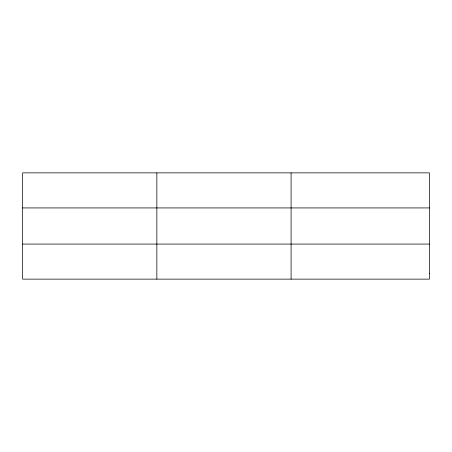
<?xml version="1.0" encoding="UTF-8"?>
<svg xmlns="http://www.w3.org/2000/svg" width="452" height="452" viewBox="0 0 452 452"><rect width="100%" height="100%" fill="white"/><g stroke="black" fill="none" stroke-linecap="round" stroke-linejoin="round"><path stroke-width="0.68" d="M156.844 279.133L156.844 172.867M291.088 279.133L291.088 172.867M22.6 207.931L429.4 207.931M22.6 244.069L429.4 244.069M429.4 273.29L429.4 279.133L22.6 279.133L22.6 172.867L429.4 172.867L429.4 273.29"/></g></svg>
